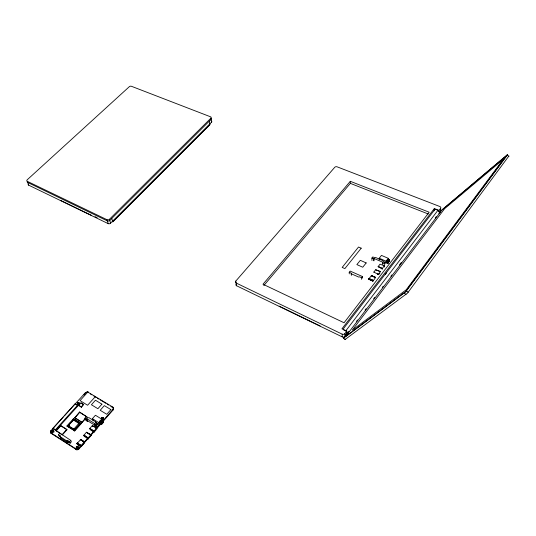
<?xml version="1.0" encoding="UTF-8"?>
<svg xmlns="http://www.w3.org/2000/svg" width="536" height="536" viewBox="0 0 536 536"><rect width="100%" height="100%" fill="white"/><g stroke="black" fill="none" stroke-linecap="round" stroke-linejoin="round"><path stroke-width="0.8" d="M379.247 259.873L379.253 258.245L381.465 255.411L388.372 258.359L388.345 259.994M382.483 264.235L382.784 262.238L373.961 258.439L373.679 260.429M382.771 263.866L382.784 262.238M384.258 264.998L384.272 263.37L385.176 262.205L383.287 261.394L383.026 260.684L375.642 257.508L374.644 257.702L372.808 256.911L371.917 258.044L371.93 260.489M384.526 265.91L380.004 264.168L378.094 266.64L382.282 268.335C380.835 271.651 385.257 262.747 384.593 267.022M385.156 263.833L385.176 262.205M386.148 262.841L386.161 261.213L388.372 258.359M93.237 420.84L92.393 418.67L95.421 415.246L101.686 419.118L102.497 421.289L112.949 409.377L113.404 408.084L112.714 407.018L87.495 391.903L85.385 392.654L64.347 415.903M102.811 421.705L113.143 409.919L113.592 408.961L113.337 407.769M389.263 261.394C390.081 258.298 386.637 262.687 388.272 262.975M78.792 423.447L73.526 420.03L68.99 424.88C68.065 425.999 73.439 429.403 74.497 428.385L78.792 423.447L79.871 423.534L74.042 419.675L73.311 419.748L68.045 425.812L73.874 429.711L74.698 429.55L79.864 423.628M63.241 417.129L51.061 430.589L50.538 431.909L50.92 432.793L76.501 449.269L78.377 448.746L80.387 446.501L77.305 444.512L76.99 443.56L80.836 439.453M101.88 418.911C102.925 419.634 104.091 417.598 102.624 417.47C100.594 417.209 102.624 420.72 101.626 418.609M101.827 419.152C101.391 417.095 104.473 418.904 103.334 418.281M80.702 445.952L80.929 446.656L81.412 446.455L84.547 442.863L84.5 441.751L80.702 445.952L76.99 443.56M434.193 210.802L434.328 208.551L439.018 210.373L438.917 211.834M87.884 438.703L84.199 436.351L83.797 435.373L86.403 432.284L90.705 434.495L91.12 435.54L87.964 439.145L87.609 437.537L83.871 435.158L87.482 437.718L87.964 439.145M93.787 431.962L90.102 429.644L89.787 428.445L92.326 425.577L96.011 427.963L96.594 427.775L97.003 428.827L93.867 432.398L93.525 430.797L89.733 428.519M439.219 212.772L440.411 211.204L440.612 208.29A1.869 1.3 2.3 0 0 439.822 206.514L337.117 166.83A1.729 1.186 -3.5 0 0 334.745 167.299L235.786 281.092L236.115 283.162M79.187 403.394C78.591 400.962 76.139 404.948 78.812 403.916C79.395 403.313 79.79 403.91 78.725 403.152C77.372 402.851 77.901 405.578 77.459 403.528M76.226 447.252L76.842 446.354L77.888 446.528L77.419 447.801L76.728 447.848L76.226 447.252L76.95 448.377L76.728 447.848M78.216 447.232C77.68 446.079 75.703 447.46 76.755 448.29M368.808 279.229L372.915 281.179L375.656 277.413L371.428 275.605L369.036 278.653L368.808 279.229L372.922 281.058M52.093 431.607L52.709 430.736L53.828 431.071L53.017 432.21L52.093 431.607L52.468 432.505M53.814 431.306L52.742 431.393L52.367 432.338M378.027 274.338L377.88 273.997C377.96 275.551 381.645 270.452 379.796 271.551L375.662 269.749L373.813 272.127M102.905 422.254C101.338 417.866 99.214 428.639 102.905 422.254L100.453 420.552C95.515 429.584 109.136 420.398 100.453 420.552L101.853 421.216L102.858 420.914L101.498 420.103L102.651 420.874L101.271 420.103L102.403 420.907L100.734 420.331L101.853 421.216L100.668 422.884L100.822 424.492L99.341 423.507L100.547 424.184L99.254 423.279L100.487 423.922L99.227 422.991L100.493 423.614L99.348 422.294L100.668 422.884L99.488 421.912L100.842 422.502L99.683 421.531L101.049 422.127L99.91 421.169L101.297 421.778L100.172 420.84L101.572 421.47M379.816 271.504L380.299 271.404L375.662 269.749M73.74 420.03L73.834 419.594M73.941 420.11L73.941 419.628M73.124 420.271L73.412 419.675M73.419 420.057L73.62 419.594M73.633 420.016L73.727 419.581M83.79 435.346L87.569 437.564C86.792 439.996 92.406 433.39 90.115 434.683C81.291 428.472 90.684 435.815 90.684 434.495L90.115 434.683L90.678 434.502M96.507 427.842L96.024 427.929C97.519 426.448 93.988 432.103 93.425 430.884L93.431 431.366L89.787 428.445L93.485 430.823L93.867 432.398M382.262 268.838L378.148 266.539L382.403 268.657M373.833 272.1L377.833 274.09M382.336 268.757L382.248 268.355M87.542 438.1L87.509 437.631M51.061 430.589L50.9 431.755L50.659 431.225M345.171 339.094L344.929 339.636L407.494 293.125L508.925 155.949M347.321 332.983L343.422 338.33L405.779 291.651L507.639 154.529L439.721 211.834M93.559 431.199L93.485 430.823M236.001 284.194A1.856 1.414 -8.7 0 0 236.664 285.809L342.27 336.91A1.997 1.588 0.2 0 0 345.017 336.38L348.929 331.241M356.5 321.299L357.512 319.979M365.09 310.036L366.101 308.709M373.672 298.773L374.684 297.447M382.262 287.504L383.267 286.184M390.845 276.241L391.856 274.914M399.427 264.978L401.451 262.325M435.286 217.931L436.297 216.604M438.857 213.516L440.13 212.444L437.805 210.467L345.613 331.06A2.841 1.407 36.9 0 0 343.77 330.009M345.017 336.38L344.909 333.613L346.812 331.121L341.961 328.796L434.328 208.551M439.018 210.373L440.612 208.29M343.127 329.057L434.307 210.213A2.606 1.628 34.2 0 1 437.805 210.467M385.397 274.325L386.416 272.998M378.925 274.365L379.85 273.172M361.545 279.303L361.525 277.688L362.43 276.522L350.162 271.075L349.231 272.248L349.278 273.863M263.792 285.574L350.363 183.372L350.31 181.315L429.168 212.216L344.058 322.759L262.995 284.234L350.31 181.315M50.719 432.532L51.416 433.544L76.728 449.798L78.892 449L88.132 438.455M89.217 437.215L95.2 430.388M96.828 428.532L100.634 424.184M97.378 423.748L98.209 425.912L96.976 427.319L96.145 425.162L97.378 423.748L95.669 422.69L95.596 421.798L88.909 417.638L87.837 417.846L86.175 416.807L84.956 418.174L85.82 420.345L87.401 421.336L87.79 420.894L86.939 418.73L86.544 419.165L87.401 421.336M96.976 427.319L95.374 426.321L95.763 425.872L94.926 423.708L86.939 418.73M96.065 428.626L99.482 424.726L98.657 422.562L101.686 419.118M84.219 442.14L87.462 438.435M90.711 434.73L93.371 431.701M95.374 426.321L94.537 424.157L94.926 423.708M59.69 433.242L58.424 434.656L60.092 435.735L60.139 436.632L66.752 440.92L67.838 440.713L68.454 442.133L70.116 443.205L71.362 441.798L70.752 440.378L56.032 430.589L60.642 425.477L66.792 429.41L66.946 429.765L62.343 434.91L56.032 430.589M70.116 443.205L69.506 441.791L70.752 440.378M85.398 418.824L82.075 422.562L81.934 422.201L85.258 418.462M66.893 426.033L74.584 430.549L81.023 423.313L73.553 418.609L66.893 426.033L74.739 430.904L81.171 423.668L81.023 423.313M82.075 422.562L74.759 417.698L79.549 412.01L87.06 416.954L80.367 412.787M67.603 425.772L70.377 422.683M72.594 420.204L73.553 418.609M74.906 418.053L79.697 412.372L79.549 412.01M95.401 396.546L87.596 405.256L80.052 400.62L87.844 391.997L88.313 392.674L88.105 392.124M62.183 434.555L66.792 429.41M81.318 406.864L83.549 404.378L81.023 402.824L78.919 405.156L81.459 407.226L83.549 404.378M55.791 430.448L55.476 429.738L77.707 405.102L75.281 403.601L53.051 428.17L53.366 428.887L55.791 430.448L77.995 405.826L77.707 405.102M56.193 430.944L60.796 425.832L60.642 425.477M52.407 429.899L53.513 428.673M83.931 395.032L85.036 393.813M28.22 184.183A1.621 1.072 -18.5 0 0 28.669 185.161L108.192 223.639A1.708 1.199 -15.8 0 0 110.557 223.177L211.499 122.201A1.581 1.025 -9.8 0 0 211.459 120.942M112.681 221.71L209.884 124.432M27.289 181.322L107.073 219.747A1.715 1.199 -15.8 0 0 109.438 219.284L210.862 118.208A1.581 1.025 -9.8 0 0 210.521 116.794L131.4 86.276A1.501 0.931 -12.9 0 0 129.317 86.691L27.236 179.774A1.628 1.072 -18.4 0 0 27.289 181.322L28.669 185.161M345.8 334.973L348.125 333.238L346.243 331.61M388.332 263.143C382.985 263.665 389.826 255.906 389.391 261.334L388.064 260.563M68.213 425.423L68.99 424.88M68.079 425.618L68.909 424.981M68.052 425.718L68.829 425.182M68.045 425.812L68.822 425.276M68.059 425.906L68.836 425.363M68.106 425.986L68.883 425.45M68.166 426.06L68.943 425.524M68.253 426.127L69.037 425.591M81.003 446.689L80.253 446.187L81.197 446.635M371.428 275.605L375.656 277.413M384.547 265.883L384.111 265.943M96.567 427.795L96.038 427.902L96.581 427.775L92.353 425.564L92.802 426.582M90.597 435.601L91.12 435.54M60.139 436.632L60.769 438.053L67.375 442.341L68.454 442.133M386.684 262.714L387.863 263.31M99.897 423.748L101.277 424.499L100.152 423.668M78.578 423.038L79.743 423.286M78.732 423.179L79.857 423.44M78.799 423.353L79.871 423.534M78.758 423.547L79.837 423.728M78.631 423.742L79.784 423.822M87.663 392.446L87.931 392.037L88.313 392.674L88.018 392.077M350.363 183.372L428.271 213.991M387.97 260.161L389.411 260.777M386.945 260.375L388.386 260.992M386.778 260.697L388.218 261.313M386.637 261.025L388.077 261.648M379.253 258.245L386.161 261.213M371.917 258.044L373.672 258.801M382.496 262.6L384.272 263.37M102.838 422.904L101.485 422.314L100.996 423.005L102.383 423.628M371.348 275.665L375.461 277.481M371.267 275.759L375.381 277.574M101.672 421.933L103.006 422.522L101.82 421.557M369.116 278.526L373.237 280.355M369.036 278.653L373.15 280.475M368.956 278.794L373.069 280.616M368.889 278.941L373.009 280.77M368.842 279.095L372.956 280.918M349.231 272.248L351.08 273.072L351.368 275.404M361.525 277.688L359.676 276.864L358.664 277.058L351.321 273.796M100.714 423.293L102.115 423.936M235.786 281.092A1.856 1.42 -8.7 0 0 236.222 283.048L342.156 334.142A2.003 1.588 0.1 0 0 344.909 333.613M94.979 216.665L97.096 217.683M60.863 200.544L91.656 215.439M279.156 306.143L320.113 325.955M389.565 260.154L387.964 259.283L389.511 259.987L388.191 259.665M101.941 420.861L103.193 421.484L101.686 420.184L103.133 421.229L101.914 420.572M90.423 393.953L91.824 394.804M93.934 396.077L96.044 397.357M97.445 398.208L98.852 399.059M100.259 399.91L105.88 403.313M107.287 404.164L108.687 405.015M110.798 406.288L113.525 408.311M81.794 403.575L83.69 404.74M78.919 405.156L79.08 405.752L81.459 407.226M76.179 404.7L77.995 405.826M101.659 420.84L102.959 421.651M101.666 421.128L102.966 421.933M100.842 421.397L102.791 422.603M101.324 422.154L102.631 422.958M100.466 422.087L102.423 423.299M100.225 422.395L102.182 423.608M100.621 423.058L101.92 423.869M100.359 423.252L101.659 424.063M92.393 418.67L98.657 422.562M99.535 423.266L100.835 424.077M96.011 422.569L99.482 424.726M84.956 418.174L86.544 419.165M94.537 424.157L96.145 425.162M87.79 420.894L95.763 425.872M74.759 417.698L81.934 422.201M73.7 418.971L81.171 423.668M60.796 425.832L66.946 429.765M80.601 439.346L84.554 441.832M80.487 439.393L84.206 441.771M80.367 439.48L84.085 441.858M80.246 439.594L83.964 441.979M85.666 392.392L86.544 392.566L86.356 392.01M77.298 442.944L81.016 445.336M77.191 443.084L80.903 445.483M77.097 443.245L80.809 445.637M77.03 443.406L80.742 445.798M53.051 428.17L55.476 429.738M80.789 446.046L81.412 446.455M76.983 443.694L81.305 446.562M80.467 446.274L81.097 446.682M67.838 440.713L69.506 441.791M60.769 438.053L60.715 437.155L59.054 436.076L58.424 434.656M507.331 155.112L508.892 156.425M406.476 290.807L408.191 292.274M404.325 293.071L406.033 294.539M343.69 338.209L345.197 339.516M87.495 391.903L88.005 392.533M50.592 432.237L51.161 433.329M50.826 430.897L51.067 431.426M51.175 433.008L51.416 433.544M52.709 430.736L52.95 431.272M52.501 430.857L52.742 431.393M52.32 431.018L52.562 431.547M52.193 431.199L52.428 431.735M52.113 431.406L52.354 431.936M53.58 430.777L53.968 431.44M53.386 430.689L53.627 431.219M53.171 430.649L53.412 431.185M53.633 431.862L53.875 432.398M52.937 430.669L53.178 431.205M60.092 435.735L60.715 437.155M66.752 440.92L67.375 442.341M76.501 449.269L76.728 449.798M76.146 449.175L76.367 449.704M75.824 449.014L76.052 449.543M76.635 446.475L76.856 447.011M77.184 447.868L77.412 448.398M77.666 449.148L77.894 449.677M76.454 446.635L76.681 447.171M76.95 447.888L77.177 448.418M76.32 446.83L76.547 447.359M76.246 447.037L76.474 447.567M77.278 449.255L77.506 449.791M76.273 447.453L76.501 447.982M76.883 449.302L77.11 449.831M50.96 433.068L50.779 432.438M77.888 446.528L78.256 447.433M77.733 446.394L77.954 446.923M78.665 448.465L78.892 449M77.539 446.3L77.76 446.836M77.311 446.267L77.539 446.796M78.377 448.746L78.598 449.275M77.807 447.513L78.035 448.042M77.077 446.287L77.305 446.816M78.042 448.974L78.263 449.503M76.842 446.354L77.07 446.883M74.115 430.636L74.263 430.991M74.584 430.549L74.739 430.904M74.739 417.377L74.886 417.738M75.281 403.601L75.576 404.325M78.276 402.623L78.497 403.166M78.812 403.916L79.033 404.466M78.055 402.69L78.269 403.24M78.611 404.03L78.826 404.58M77.847 402.804L78.068 403.353M78.383 404.104L78.598 404.647M77.68 402.958L77.894 403.501M78.156 404.117L78.377 404.667M77.553 403.139L77.767 403.682M77.941 404.09L78.156 404.633M77.479 403.333L77.693 403.876M77.754 404.003L77.968 404.546M79.06 402.844L79.422 403.735M78.913 402.724L79.127 403.266M79.114 403.588L79.328 404.131M78.725 402.637L78.939 403.186M78.504 402.603L78.725 403.152M81.023 402.824L81.164 403.186M95.596 421.798L96.433 423.969M85.385 392.654L85.593 393.203M102.966 418.824L103.167 419.366M102.396 417.49L102.597 418.033M102.758 418.938L102.959 419.48M102.168 417.557L102.369 418.1M101.961 417.678L102.162 418.221M102.53 419.011L102.731 419.554M101.786 417.832L101.987 418.375M102.296 419.031L102.503 419.567M101.659 418.02L101.86 418.562M102.075 418.991L102.282 419.534M101.585 418.221L101.934 419.32M103.193 417.718L103.549 418.623M103.039 417.591L103.24 418.134M102.845 417.504L103.046 418.047M103.267 418.482L103.468 419.025M102.624 417.47L102.825 418.013M112.714 407.018L112.908 407.568M113.317 408.754L113.511 409.296M113.163 409.075L113.357 409.618M112.949 409.377L113.143 409.919M113.19 407.481L113.599 408.633M112.982 407.226L113.176 407.769M113.398 408.419L113.592 408.961M382.161 268.456L382.282 268.811M377.94 273.936L378.048 274.305M107.073 219.747L108.192 223.639M109.438 219.284L110.557 223.177M111.763 218.467L112.754 221.964L209.924 124.694L209.348 121.109M74.497 428.385L74.698 429.55M74.404 428.472L74.605 429.638M74.303 428.545L74.511 429.711M74.203 428.599L74.404 429.765M74.095 428.633L74.296 429.798M73.988 428.639L74.189 429.805M73.881 428.626L74.082 429.792M73.774 428.599L73.975 429.765M73.673 428.545L73.874 429.711M236.222 283.048L236.664 285.809M210.862 118.208L211.499 122.201M93.425 430.884L93.431 431.359M342.156 334.142L342.27 336.91M346.812 331.121L346.939 334.678M87.569 437.564L87.582 438.019M362.43 276.522L362.457 278.137M373.961 258.439L373.961 260.878M440.331 209.904A1.863 1.3 2.4 0 1 440.411 211.204M211.01 118.148A1.581 1.025 -9.8 0 1 211.05 119.407L109.779 220.45A1.708 1.199 -15.8 0 1 107.408 220.919L27.705 182.475A1.628 1.072 -18.4 0 1 27.262 181.503M387.716 262.546L387.769 263.216L386.349 262.553L387.709 263.055L386.315 262.097L387.716 262.546L389.283 259.873L387.823 259.303L389.129 259.933L387.649 259.39L388.948 260.06L387.468 259.558L388.754 260.255L387.267 259.786L388.56 260.516L387.072 260.067L388.365 260.818L386.885 260.389L388.185 261.153L386.711 260.737L388.017 261.514L386.563 261.099L387.883 261.876L386.443 261.454L387.783 262.225L386.356 261.796L387.716 262.546M366.188 262.935L362.731 267.23L356.875 264.59L360.339 260.322L366.188 262.935M503.237 159.393L406.241 289.768L352.279 330.136L444.679 208.618L503.237 159.393M507.217 154.978L405.397 291.939L345.707 336.414L442.153 209.784L507.217 154.978M361.21 248.175L344.876 268.61L342.182 267.417L358.53 247.029L361.21 248.175M110.885 409.598L106.758 414.295L100.205 410.281L104.332 405.618L110.885 409.598M101.927 404.157L97.887 408.713L91.408 404.747L95.455 400.225L101.927 404.157M377.967 274.385L377.84 274.064L377.96 274.405"/></g></svg>
